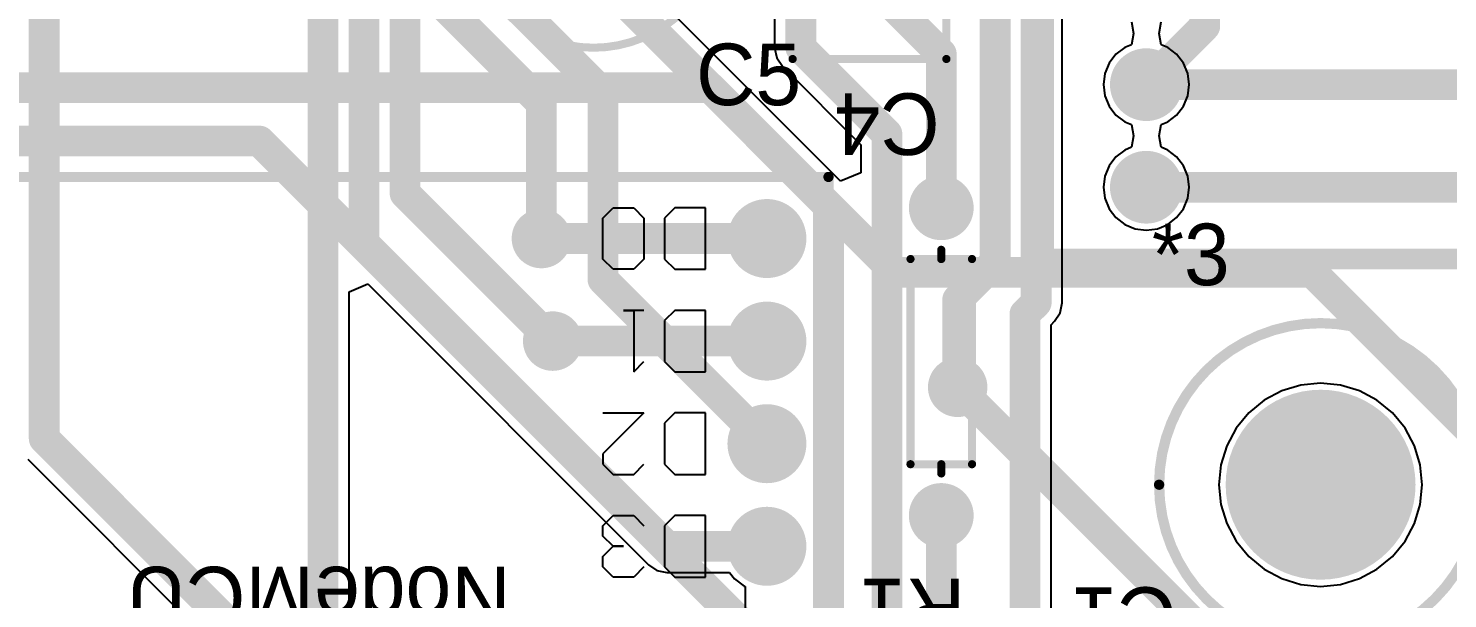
# Model space of a CAD drawing. Header units: millimetres. Extents: x 2.82 to 7.12, y 0.77 to 5.15.
# Drawn here: x 4.635 to 6.019, y 2.124 to 2.68 of the extents above; entities that cross this region are included whole.
import ezdxf

# ---------------------------------------------------------------- set-up
doc = ezdxf.new("R2010")
doc.units = ezdxf.units.MM
doc.header["$MEASUREMENT"] = 0
for name, color, linetype in [('BottomLayer', 5, 'Continuous'), ('BottomSolder', 6, 'Continuous'), ('MultiLayer', 9, 'Continuous'), ('PadHoleLayer', 156, 'Continuous'), ('TopLayer', 1, 'Continuous'), ('TopOverlay', 2, 'Continuous'), ('TopSolder', 216, 'Continuous'), ('ViaHoleLayer', 16, 'Continuous')]:
    doc.layers.add(name, color=color, linetype=linetype)

msp = doc.modelspace()

# ---------------------------------------------------------------- linework, layer by layer
at = {"layer": 'BottomLayer', "const_width": 0.03}
for points in [[(5.782, 2.682), (5.782, 3.171)], [(5.725, 2.625), (5.782, 2.682)], [(4.15, 2.622), (5.3, 2.622)], [(5.3, 2.622), (5.48, 2.442)], [(5.725, 2.625), (6.325, 2.625)], [(3.758, 2.57), (4.86, 2.57)], [(4.86, 2.57), (5.355, 2.075)], [(5.725, 2.525), (6.325, 2.525)], [(5.135, 2.475), (5.355, 2.475)], [(5.48, 2.442), (5.887, 2.442)], [(5.887, 2.442), (6.064, 2.265)], [(5.146, 2.375), (5.355, 2.375)], [(5.541, 2.33), (5.806, 2.065)]]:
    msp.add_lwpolyline(points, dxfattribs=at)
at = {"layer": 'BottomLayer'}
for points, const_width in [([(5.7745, 2.682, 1), (5.7895, 2.682, 1)], 0.015), ([(5.7745, 2.682, 1), (5.7895, 2.682, 1)], 0.015), ([(5.7093, 2.625, 1), (5.7407, 2.625, 1)], 0.0315), ([(5.2925, 2.622, 1), (5.3075, 2.622, 1)], 0.015), ([(5.2925, 2.622, 1), (5.3075, 2.622, 1)], 0.015), ([(5.7175, 2.625, 1), (5.7325, 2.625, 1)], 0.015), ([(5.7175, 2.625, 1), (5.7325, 2.625, 1)], 0.015), ([(4.8525, 2.57, 1), (4.8675, 2.57, 1)], 0.015), ([(4.8525, 2.57, 1), (4.8675, 2.57, 1)], 0.015), ([(5.7093, 2.525, 1), (5.7407, 2.525, 1)], 0.0315), ([(5.7175, 2.525, 1), (5.7325, 2.525, 1)], 0.015), ([(5.5112, 2.505, 1), (5.5388, 2.505, 1)], 0.0276), ([(5.3377, 2.475, 1), (5.3723, 2.475, 1)], 0.0345), ([(5.1225, 2.475, 1), (5.1475, 2.475, 1)], 0.025), ([(5.1275, 2.475, 1), (5.1425, 2.475, 1)], 0.015), ([(5.3475, 2.475, 1), (5.3625, 2.475, 1)], 0.015), ([(5.4725, 2.442, 1), (5.4875, 2.442, 1)], 0.015), ([(5.4725, 2.442, 1), (5.4875, 2.442, 1)], 0.015), ([(5.8795, 2.442, 1), (5.8945, 2.442, 1)], 0.015), ([(5.8795, 2.442, 1), (5.8945, 2.442, 1)], 0.015), ([(5.3377, 2.375, 1), (5.3723, 2.375, 1)], 0.0345), ([(5.1335, 2.375, 1), (5.1585, 2.375, 1)], 0.025), ([(5.1385, 2.375, 1), (5.1535, 2.375, 1)], 0.015), ([(5.3475, 2.375, 1), (5.3625, 2.375, 1)], 0.015), ([(5.5285, 2.33, 1), (5.5535, 2.33, 1)], 0.025), ([(5.5335, 2.33, 1), (5.5485, 2.33, 1)], 0.015), ([(5.8507, 2.235, 1), (5.9393, 2.235, 1)], 0.0886), ([(5.3377, 2.275, 1), (5.3723, 2.275, 1)], 0.0345), ([(5.5112, 2.205, 1), (5.5388, 2.205, 1)], 0.0276), ([(5.3377, 2.175, 1), (5.3723, 2.175, 1)], 0.0345)]:
    msp.add_lwpolyline(points, format="xyb", close=True, dxfattribs=dict(at, const_width=const_width))
at = {"layer": 'BottomSolder'}
for points, const_width in [([(5.7073, 2.625, 1), (5.7427, 2.625, 1)], 0.0355), ([(5.7073, 2.525, 1), (5.7427, 2.525, 1)], 0.0355), ([(5.5092, 2.505, 1), (5.5408, 2.505, 1)], 0.0316), ([(5.3357, 2.475, 1), (5.3742, 2.475, 1)], 0.0385), ([(5.1205, 2.475, 1), (5.1495, 2.475, 1)], 0.029), ([(5.3357, 2.375, 1), (5.3742, 2.375, 1)], 0.0385), ([(5.1315, 2.375, 1), (5.1605, 2.375, 1)], 0.029), ([(5.5265, 2.33, 1), (5.5555, 2.33, 1)], 0.029), ([(5.8487, 2.235, 1), (5.9413, 2.235, 1)], 0.0926), ([(5.3357, 2.275, 1), (5.3742, 2.275, 1)], 0.0385), ([(5.5092, 2.205, 1), (5.5408, 2.205, 1)], 0.0316), ([(5.3357, 2.175, 1), (5.3742, 2.175, 1)], 0.0385)]:
    msp.add_lwpolyline(points, format="xyb", close=True, dxfattribs=dict(at, const_width=const_width))
at = {"layer": 'MultiLayer'}
for points, const_width in [([(5.7093, 2.625, 1), (5.7407, 2.625, 1)], 0.0315), ([(5.7093, 2.525, 1), (5.7407, 2.525, 1)], 0.0315), ([(5.5112, 2.505, 1), (5.5388, 2.505, 1)], 0.0276), ([(5.3377, 2.475, 1), (5.3723, 2.475, 1)], 0.0345), ([(5.1225, 2.475, 1), (5.1475, 2.475, 1)], 0.025), ([(5.3377, 2.375, 1), (5.3723, 2.375, 1)], 0.0345), ([(5.1335, 2.375, 1), (5.1585, 2.375, 1)], 0.025), ([(5.5285, 2.33, 1), (5.5535, 2.33, 1)], 0.025), ([(5.8507, 2.235, 1), (5.9393, 2.235, 1)], 0.0886), ([(5.3377, 2.275, 1), (5.3723, 2.275, 1)], 0.0345), ([(5.5112, 2.205, 1), (5.5388, 2.205, 1)], 0.0276), ([(5.3377, 2.175, 1), (5.3723, 2.175, 1)], 0.0345)]:
    msp.add_lwpolyline(points, format="xyb", close=True, dxfattribs=dict(at, const_width=const_width))
at = {"layer": 'PadHoleLayer'}
for points, const_width in [([(5.7171, 2.625, 1), (5.7329, 2.625, 1)], 0.0157), ([(5.7171, 2.525, 1), (5.7329, 2.525, 1)], 0.0157), ([(5.5166, 2.505, 1), (5.5334, 2.505, 1)], 0.0167), ([(5.3463, 2.475, 1), (5.3637, 2.475, 1)], 0.0175), ([(5.3463, 2.375, 1), (5.3637, 2.375, 1)], 0.0175), ([(5.8507, 2.235, 1), (5.9393, 2.235, 1)], 0.0886), ([(5.3463, 2.275, 1), (5.3637, 2.275, 1)], 0.0175), ([(5.5166, 2.205, 1), (5.5334, 2.205, 1)], 0.0167), ([(5.3463, 2.175, 1), (5.3637, 2.175, 1)], 0.0175)]:
    msp.add_lwpolyline(points, format="xyb", close=True, dxfattribs=dict(at, const_width=const_width))
at = {"layer": 'TopLayer'}
for p, q in [((5.643, 2.4124), (5.643, 3.0397)), ((5.3625, 2.945), (5.3625, 2.661)), ((5.4268, 2.5308), (5.2319, 2.7257)), ((5.7106, 2.6861), (5.7124, 2.675)), ((5.7376, 2.675), (5.7394, 2.6861)), ((5.7124, 2.675), (5.7106, 2.6639)), ((5.7394, 2.6639), (5.7376, 2.675)), ((5.3625, 2.661), (5.3645, 2.6512)), ((5.7041, 2.6612), (5.6954, 2.6546)), ((5.7106, 2.6639), (5.7041, 2.6612)), ((5.7459, 2.6612), (5.7394, 2.6639)), ((5.7546, 2.6546), (5.7459, 2.6612)), ((5.3645, 2.6512), (5.37, 2.643)), ((5.6888, 2.6459), (5.6846, 2.6358)), ((5.6954, 2.6546), (5.6888, 2.6459)), ((5.7612, 2.6459), (5.7546, 2.6546)), ((5.7654, 2.6358), (5.7612, 2.6459)), ((5.37, 2.643), (5.4465, 2.5664)), ((5.6846, 2.6358), (5.6831, 2.625)), ((5.7669, 2.625), (5.7654, 2.6358)), ((5.6831, 2.625), (5.6846, 2.6142)), ((5.7654, 2.6142), (5.7669, 2.625)), ((5.6846, 2.6142), (5.6888, 2.6041)), ((5.6888, 2.6041), (5.6954, 2.5954)), ((5.7546, 2.5954), (5.7612, 2.6041)), ((5.7612, 2.6041), (5.7654, 2.6142)), ((5.6954, 2.5954), (5.7041, 2.5888)), ((5.7041, 2.5888), (5.7106, 2.5861)), ((5.7394, 2.5861), (5.7459, 2.5888)), ((5.7459, 2.5888), (5.7546, 2.5954)), ((5.7106, 2.5861), (5.7124, 2.575)), ((5.7124, 2.575), (5.7106, 2.5639)), ((5.7376, 2.575), (5.7394, 2.5861)), ((5.7394, 2.5639), (5.7376, 2.575)), ((5.4465, 2.5664), (5.4465, 2.539)), ((5.7041, 2.5612), (5.6954, 2.5546)), ((5.7106, 2.5639), (5.7041, 2.5612)), ((5.7459, 2.5612), (5.7394, 2.5639)), ((5.7546, 2.5546), (5.7459, 2.5612)), ((5.6954, 2.5546), (5.6888, 2.5459)), ((5.7612, 2.5459), (5.7546, 2.5546)), ((5.4465, 2.539), (5.4268, 2.5308)), ((5.6846, 2.5358), (5.6831, 2.525)), ((5.6888, 2.5459), (5.6846, 2.5358)), ((5.7654, 2.5358), (5.7612, 2.5459)), ((5.7669, 2.525), (5.7654, 2.5358)), ((5.6831, 2.525), (5.6846, 2.5142)), ((5.7654, 2.5142), (5.7669, 2.525)), ((5.6846, 2.5142), (5.6888, 2.5041)), ((5.7612, 2.5041), (5.7654, 2.5142)), ((5.6888, 2.5041), (5.6954, 2.4954)), ((5.6954, 2.4954), (5.7041, 2.4888)), ((5.7459, 2.4888), (5.7546, 2.4954)), ((5.7546, 2.4954), (5.7612, 2.5041)), ((5.7041, 2.4888), (5.7142, 2.4846)), ((5.7142, 2.4846), (5.725, 2.4831)), ((5.725, 2.4831), (5.7358, 2.4846)), ((5.7358, 2.4846), (5.7459, 2.4888)), ((4.9475, 2.4231), (4.9657, 2.4307)), ((4.9475, 2.1186), (4.9475, 2.4231)), ((4.9657, 2.4307), (5.2394, 2.157)), ((5.6411, 2.4027), (5.643, 2.4124)), ((5.6356, 2.3944), (5.6411, 2.4027)), ((5.6321, 2.3909), (5.6356, 2.3944)), ((5.6321, 1.8453), (5.6321, 2.3909)), ((5.8571, 2.3265), (5.84, 2.3174)), ((5.8757, 2.3322), (5.8571, 2.3265)), ((5.895, 2.3341), (5.8757, 2.3322)), ((5.9143, 2.3322), (5.895, 2.3341)), ((5.9329, 2.3265), (5.9143, 2.3322)), ((5.95, 2.3174), (5.9329, 2.3265)), ((5.84, 2.3174), (5.825, 2.305)), ((5.965, 2.305), (5.95, 2.3174)), ((5.825, 2.305), (5.8126, 2.29)), ((5.9774, 2.29), (5.965, 2.305)), ((5.8126, 2.29), (5.8035, 2.2729)), ((5.9865, 2.2729), (5.9774, 2.29)), ((5.8035, 2.2729), (5.7978, 2.2543)), ((5.9922, 2.2543), (5.9865, 2.2729)), ((4.6342, 2.2598), (5.3111, 1.5828)), ((5.7978, 2.2543), (5.7959, 2.235)), ((5.9941, 2.235), (5.9922, 2.2543)), ((5.7959, 2.235), (5.7978, 2.2157)), ((5.9922, 2.2157), (5.9941, 2.235)), ((5.7978, 2.2157), (5.8035, 2.1971)), ((5.9865, 2.1971), (5.9922, 2.2157)), ((5.8035, 2.1971), (5.8126, 2.18)), ((5.9774, 2.18), (5.9865, 2.1971)), ((5.8126, 2.18), (5.825, 2.165)), ((5.965, 2.165), (5.9774, 2.18)), ((5.825, 2.165), (5.84, 2.1526)), ((5.95, 2.1526), (5.965, 2.165)), ((5.2394, 2.157), (5.2476, 2.1515)), ((5.2476, 2.1515), (5.2574, 2.1495)), ((5.2574, 2.1495), (5.3185, 2.1495)), ((5.3185, 2.1495), (5.3233, 2.1433)), ((5.84, 2.1526), (5.8571, 2.1435)), ((5.9329, 2.1435), (5.95, 2.1526)), ((5.3233, 2.1433), (5.3326, 2.1361)), ((5.3326, 2.1361), (5.3337, 2.1357)), ((5.3337, 2.1357), (5.3337, 2.1143)), ((5.8571, 2.1435), (5.8757, 2.1378)), ((5.8757, 2.1378), (5.895, 2.1359)), ((5.895, 2.1359), (5.9143, 2.1378)), ((5.9143, 2.1378), (5.9329, 2.1435))]:
    msp.add_line(p, q, dxfattribs=at)
at = {"layer": 'TopLayer', "const_width": 0.03}
for points in [[(5.388, 2.661), (5.388, 3.552)], [(5.6176, 2.4124), (5.6176, 3.4231)], [(4.65, 2.28), (4.65, 3.1081)], [(4.962, 2.4704), (4.962, 3)], [(5.5776, 2.452), (5.5776, 2.9744)], [(4.922, 2.108), (4.922, 2.908)], [(5.002, 2.519), (5.002, 2.9)], [(5.1366, 2.785), (5.415, 2.5066)], [(5.082, 2.73), (5.195, 2.617)], [(5.455, 2.725), (5.525, 2.655)], [(5.042, 2.7), (5.135, 2.607)], [(5.388, 2.661), (5.472, 2.577)], [(5.525, 2.505), (5.525, 2.655)], [(5.195, 2.435), (5.195, 2.617)], [(5.135, 2.475), (5.135, 2.607)], [(5.472, 1.56), (5.472, 2.577)], [(5.002, 2.519), (5.146, 2.375)], [(5.415, 2.035), (5.415, 2.5066)], [(4.962, 2.4704), (5.2574, 2.175)], [(5.541, 2.4154), (5.5776, 2.452)], [(5.195, 2.435), (5.355, 2.275)], [(5.541, 2.33), (5.541, 2.4154)], [(5.6066, 2.4015), (5.6176, 2.4124)], [(5.6066, 1.815), (5.6066, 2.4015)], [(4.65, 2.28), (5.355, 1.575)], [(5.525, 1.785), (5.525, 2.205)], [(5.2574, 2.175), (5.355, 2.175)]]:
    msp.add_lwpolyline(points, dxfattribs=at)
at = {"layer": 'TopLayer'}
for points, const_width in [([(5.3805, 2.661, 1), (5.3955, 2.661, 1)], 0.015), ([(5.3805, 2.661, 1), (5.3955, 2.661, 1)], 0.015), ([(5.5175, 2.655, 1), (5.5325, 2.655, 1)], 0.015), ([(5.5175, 2.655, 1), (5.5325, 2.655, 1)], 0.015), ([(5.7093, 2.625, 1), (5.7407, 2.625, 1)], 0.0315), ([(5.1875, 2.617, 1), (5.2025, 2.617, 1)], 0.015), ([(5.1875, 2.617, 1), (5.2025, 2.617, 1)], 0.015), ([(5.1275, 2.607, 1), (5.1425, 2.607, 1)], 0.015), ([(5.1275, 2.607, 1), (5.1425, 2.607, 1)], 0.015), ([(5.4645, 2.577, 1), (5.4795, 2.577, 1)], 0.015), ([(5.4645, 2.577, 1), (5.4795, 2.577, 1)], 0.015), ([(5.7093, 2.525, 1), (5.7407, 2.525, 1)], 0.0315), ([(4.9945, 2.519, 1), (5.0095, 2.519, 1)], 0.015), ([(4.9945, 2.519, 1), (5.0095, 2.519, 1)], 0.015), ([(5.4075, 2.5066, 1), (5.4225, 2.5066, 1)], 0.015), ([(5.4075, 2.5066, 1), (5.4225, 2.5066, 1)], 0.015), ([(5.5112, 2.505, 1), (5.5388, 2.505, 1)], 0.0276), ([(5.5175, 2.505, 1), (5.5325, 2.505, 1)], 0.015), ([(5.3377, 2.475, 1), (5.3723, 2.475, 1)], 0.0345), ([(5.1225, 2.475, 1), (5.1475, 2.475, 1)], 0.025), ([(4.9545, 2.4704, 1), (4.9695, 2.4704, 1)], 0.015), ([(4.9545, 2.4704, 1), (4.9695, 2.4704, 1)], 0.015), ([(5.1275, 2.475, 1), (5.1425, 2.475, 1)], 0.015), ([(5.5701, 2.452, 1), (5.5851, 2.452, 1)], 0.015), ([(5.5701, 2.452, 1), (5.5851, 2.452, 1)], 0.015), ([(5.1875, 2.435, 1), (5.2025, 2.435, 1)], 0.015), ([(5.1875, 2.435, 1), (5.2025, 2.435, 1)], 0.015), ([(5.5335, 2.4154, 1), (5.5485, 2.4154, 1)], 0.015), ([(5.5335, 2.4154, 1), (5.5485, 2.4154, 1)], 0.015), ([(5.6101, 2.4124, 1), (5.6251, 2.4124, 1)], 0.015), ([(5.6101, 2.4124, 1), (5.6251, 2.4124, 1)], 0.015), ([(5.3377, 2.375, 1), (5.3723, 2.375, 1)], 0.0345), ([(5.5991, 2.4015, 1), (5.6141, 2.4015, 1)], 0.015), ([(5.5991, 2.4015, 1), (5.6141, 2.4015, 1)], 0.015), ([(5.1335, 2.375, 1), (5.1585, 2.375, 1)], 0.025), ([(5.1385, 2.375, 1), (5.1535, 2.375, 1)], 0.015), ([(5.5285, 2.33, 1), (5.5535, 2.33, 1)], 0.025), ([(5.5335, 2.33, 1), (5.5485, 2.33, 1)], 0.015), ([(5.8507, 2.235, 1), (5.9393, 2.235, 1)], 0.0886), ([(5.3377, 2.275, 1), (5.3723, 2.275, 1)], 0.0345), ([(4.6425, 2.28, 1), (4.6575, 2.28, 1)], 0.015), ([(4.6425, 2.28, 1), (4.6575, 2.28, 1)], 0.015), ([(5.3475, 2.275, 1), (5.3625, 2.275, 1)], 0.015), ([(5.5112, 2.205, 1), (5.5388, 2.205, 1)], 0.0276), ([(5.5175, 2.205, 1), (5.5325, 2.205, 1)], 0.015), ([(5.3377, 2.175, 1), (5.3723, 2.175, 1)], 0.0345), ([(5.2499, 2.175, 1), (5.2649, 2.175, 1)], 0.015), ([(5.2499, 2.175, 1), (5.2649, 2.175, 1)], 0.015), ([(5.3475, 2.175, 1), (5.3625, 2.175, 1)], 0.015)]:
    msp.add_lwpolyline(points, format="xyb", close=True, dxfattribs=dict(at, const_width=const_width))
at = {"layer": 'TopOverlay'}
for p, q in [((5.195, 2.495), (5.205, 2.505)), ((5.195, 2.455), (5.195, 2.495)), ((5.205, 2.505), (5.225, 2.505)), ((5.225, 2.505), (5.235, 2.495)), ((5.235, 2.495), (5.235, 2.455)), ((5.265, 2.505), (5.255, 2.495)), ((5.255, 2.495), (5.255, 2.455)), ((5.295, 2.505), (5.265, 2.505)), ((5.295, 2.445), (5.295, 2.505)), ((5.205, 2.445), (5.195, 2.455)), ((5.235, 2.455), (5.225, 2.445)), ((5.255, 2.455), (5.265, 2.445)), ((5.225, 2.445), (5.205, 2.445)), ((5.265, 2.445), (5.295, 2.445)), ((5.235, 2.405), (5.215, 2.405)), ((5.215, 2.405), (5.225, 2.405)), ((5.225, 2.405), (5.225, 2.345)), ((5.265, 2.405), (5.255, 2.395)), ((5.255, 2.395), (5.255, 2.355)), ((5.295, 2.405), (5.265, 2.405)), ((5.295, 2.345), (5.295, 2.405)), ((5.225, 2.345), (5.235, 2.355)), ((5.255, 2.355), (5.265, 2.345)), ((5.265, 2.345), (5.295, 2.345)), ((5.195, 2.305), (5.235, 2.305)), ((5.235, 2.305), (5.195, 2.265)), ((5.265, 2.305), (5.255, 2.295)), ((5.295, 2.305), (5.265, 2.305)), ((5.295, 2.245), (5.295, 2.305)), ((5.255, 2.295), (5.255, 2.255)), ((5.195, 2.265), (5.195, 2.255)), ((5.195, 2.255), (5.205, 2.245)), ((5.205, 2.245), (5.225, 2.245)), ((5.225, 2.245), (5.235, 2.255)), ((5.255, 2.255), (5.265, 2.245)), ((5.265, 2.245), (5.295, 2.245)), ((5.195, 2.195), (5.205, 2.205)), ((5.205, 2.205), (5.225, 2.205)), ((5.225, 2.205), (5.235, 2.195)), ((5.265, 2.205), (5.255, 2.195)), ((5.295, 2.205), (5.265, 2.205)), ((5.295, 2.145), (5.295, 2.205)), ((5.195, 2.185), (5.195, 2.195)), ((5.255, 2.195), (5.255, 2.155)), ((5.205, 2.175), (5.195, 2.185)), ((5.195, 2.165), (5.205, 2.175)), ((5.205, 2.175), (5.215, 2.175)), ((5.215, 2.175), (5.205, 2.175)), ((5.195, 2.155), (5.195, 2.165)), ((5.205, 2.145), (5.195, 2.155)), ((5.235, 2.155), (5.225, 2.145)), ((5.255, 2.155), (5.265, 2.145)), ((5.225, 2.145), (5.205, 2.145)), ((5.265, 2.145), (5.295, 2.145))]:
    msp.add_line(p, q, dxfattribs=at)
for points, const_width in [([(5.625, 2.455), (5.625, 3.705)], 0.02), ([(5.38, 2.65), (5.38, 3.1)], 0.00787), ([(5.53, 2.65), (5.53, 3.1)], 0.00787), ([(5.38, 2.65), (5.53, 2.65)], 0.00787), ([(4.2, 2.535), (5.415, 2.535)], 0.01), ([(5.415, 1.015), (5.415, 2.535)], 0.01), ([(5.525, 2.455), (5.525, 2.464)], 0.00787), ([(5.625, 2.455), (6.425, 2.455)], 0.02), ([(5.495, 2.255), (5.495, 2.455)], 0.00787), ([(5.495, 2.455), (5.555, 2.455)], 0.00787), ([(5.555, 2.255), (5.555, 2.455)], 0.00787), ([(5.495, 2.255), (5.525, 2.255)], 0.00787), ([(5.525, 2.246), (5.525, 2.255)], 0.00787), ([(5.525, 2.255), (5.555, 2.255)], 0.00787)]:
    msp.add_lwpolyline(points, dxfattribs=dict(at, const_width=const_width))
for points, const_width in [([(5.3098, 2.785, 1), (5.0618, 2.785, 1)], 0.00787), ([(5.378, 2.65, 1), (5.382, 2.65, 1)], 0.00394), ([(5.378, 2.65, 1), (5.382, 2.65, 1)], 0.00394), ([(5.528, 2.65, 1), (5.532, 2.65, 1)], 0.00394), ([(5.528, 2.65, 1), (5.532, 2.65, 1)], 0.00394), ([(5.4125, 2.535, 1), (5.4175, 2.535, 1)], 0.005), ([(5.4125, 2.535, 1), (5.4175, 2.535, 1)], 0.005), ([(5.523, 2.464, 1), (5.527, 2.464, 1)], 0.00394), ([(5.62, 2.455, 1), (5.63, 2.455, 1)], 0.01), ([(5.62, 2.455, 1), (5.63, 2.455, 1)], 0.01), ([(5.493, 2.455, 1), (5.497, 2.455, 1)], 0.00394), ([(5.493, 2.455, 1), (5.497, 2.455, 1)], 0.00394), ([(5.523, 2.455, 1), (5.527, 2.455, 1)], 0.00394), ([(5.553, 2.455, 1), (5.557, 2.455, 1)], 0.00394), ([(5.553, 2.455, 1), (5.557, 2.455, 1)], 0.00394), ([(6.0525, 2.235, 1), (5.7375, 2.235, 1)], 0.01), ([(5.493, 2.255, 1), (5.497, 2.255, 1)], 0.00394), ([(5.493, 2.255, 1), (5.497, 2.255, 1)], 0.00394), ([(5.523, 2.255, 1), (5.527, 2.255, 1)], 0.00394), ([(5.523, 2.255, 1), (5.527, 2.255, 1)], 0.00394), ([(5.523, 2.255, 1), (5.527, 2.255, 1)], 0.00394), ([(5.553, 2.255, 1), (5.557, 2.255, 1)], 0.00394), ([(5.553, 2.255, 1), (5.557, 2.255, 1)], 0.00394), ([(5.523, 2.246, 1), (5.527, 2.246, 1)], 0.00394), ([(5.735, 2.235, 1), (5.74, 2.235, 1)], 0.005)]:
    msp.add_lwpolyline(points, format="xyb", close=True, dxfattribs=dict(at, const_width=const_width))
at = {"layer": 'TopSolder'}
for points, const_width in [([(5.7073, 2.625, 1), (5.7427, 2.625, 1)], 0.0355), ([(5.7073, 2.525, 1), (5.7427, 2.525, 1)], 0.0355), ([(5.5092, 2.505, 1), (5.5408, 2.505, 1)], 0.0316), ([(5.3357, 2.475, 1), (5.3742, 2.475, 1)], 0.0385), ([(5.1205, 2.475, 1), (5.1495, 2.475, 1)], 0.029), ([(5.3357, 2.375, 1), (5.3742, 2.375, 1)], 0.0385), ([(5.1315, 2.375, 1), (5.1605, 2.375, 1)], 0.029), ([(5.5265, 2.33, 1), (5.5555, 2.33, 1)], 0.029), ([(5.8487, 2.235, 1), (5.9413, 2.235, 1)], 0.0926), ([(5.3357, 2.275, 1), (5.3742, 2.275, 1)], 0.0385), ([(5.5092, 2.205, 1), (5.5408, 2.205, 1)], 0.0316), ([(5.3357, 2.175, 1), (5.3742, 2.175, 1)], 0.0385)]:
    msp.add_lwpolyline(points, format="xyb", close=True, dxfattribs=dict(at, const_width=const_width))
at = {"layer": 'ViaHoleLayer', "const_width": 0.014}
for points in [[(5.128, 2.475, 1), (5.142, 2.475, 1)], [(5.139, 2.375, 1), (5.153, 2.375, 1)], [(5.534, 2.33, 1), (5.548, 2.33, 1)]]:
    msp.add_lwpolyline(points, format="xyb", close=True, dxfattribs=at)

# ---------------------------------------------------------------- texts
at = {"layer": 'TopOverlay'}
for s, p in [('C5', (5.2858, 2.605)), ('*3', (5.7305, 2.4295))]:
    msp.add_text(s, height=0.06, dxfattribs=at).set_placement(p)
for s, p in [('C4', (5.5235, 2.6165)), ('NodeMCU', (5.105, 2.155)), ('R1', (5.5485, 2.1435)), ('C1', (5.755, 2.135))]:
    msp.add_text(s, height=0.06, rotation=180, dxfattribs=at).set_placement(p)

doc.saveas('drawing.dxf')
